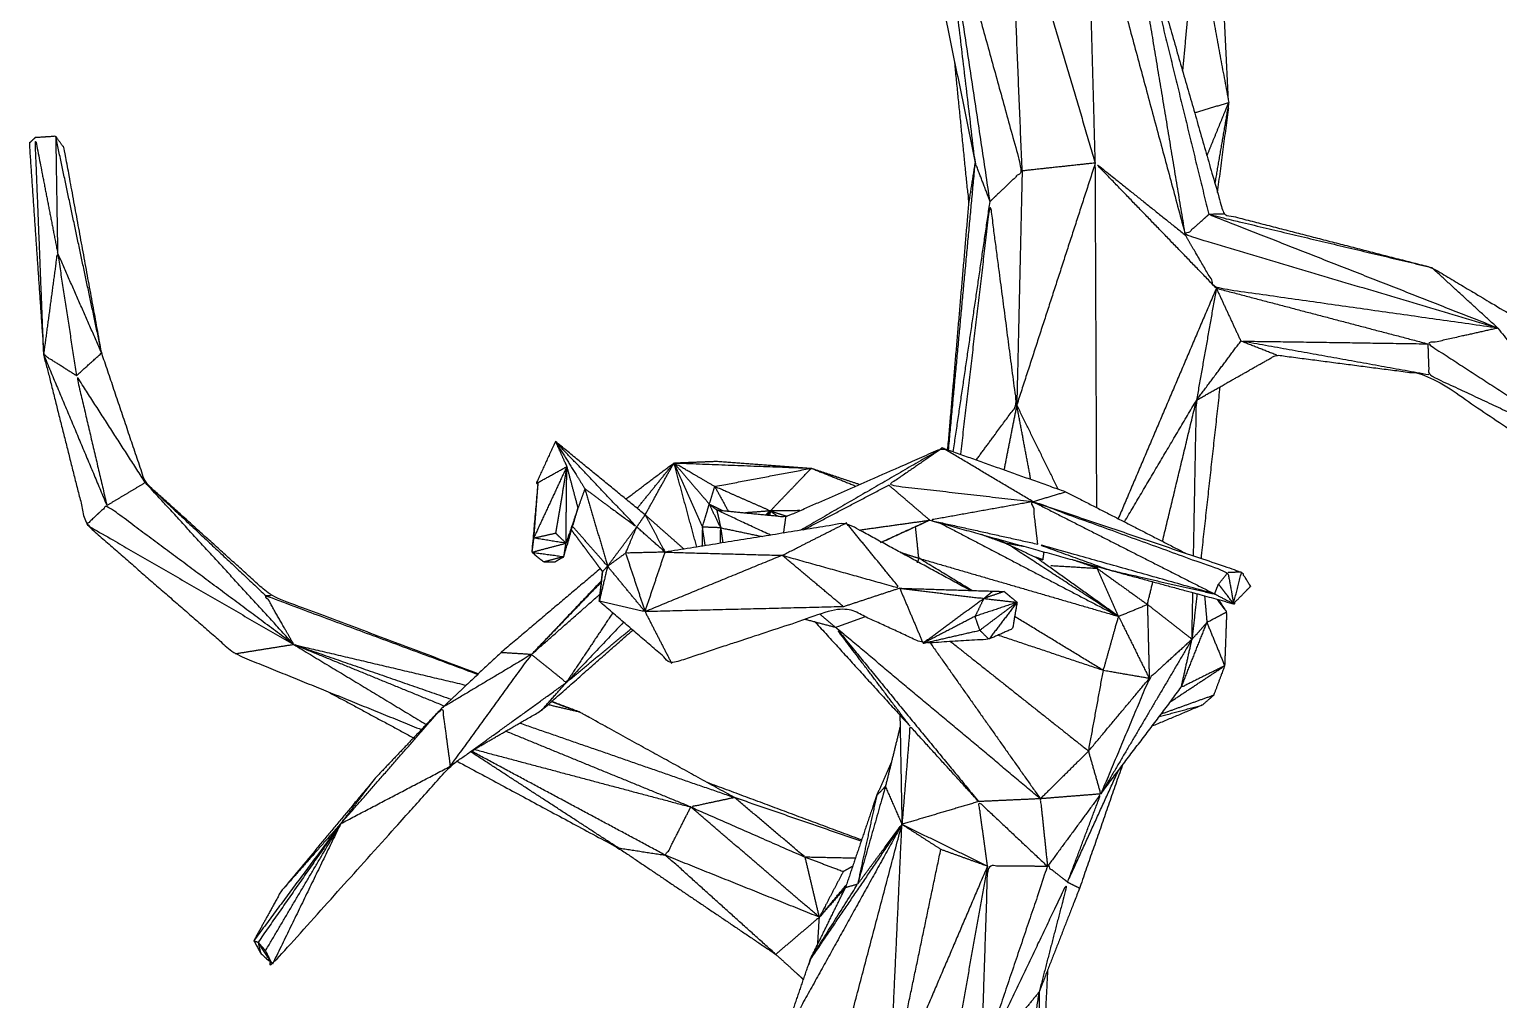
# Model space of a CAD drawing. Header units: centimetres. Extents: x 7653 to 15270, y 5751 to 14937.
# Drawn here: x 9493.7 to 9808, y 13165.6 to 13373.2 of the extents above; entities that cross this region are included whole.
import ezdxf

# ---------------------------------------------------------------- set-up
doc = ezdxf.new("R2010")
doc.units = ezdxf.units.CM
doc.layers.add('Make2D$Visible$Curves$Layer0', color=7, linetype='Continuous', true_color=0x000000)

msp = doc.modelspace()

# ---------------------------------------------------------------- linework, layer by layer
at = {"layer": 'Make2D$Visible$Curves$Layer0'}
for points, knots in [([(9575.9, 13582.54), (9590, 13571.02), (9604.1, 13559.5), (9609.34, 13547.85), (9614.57, 13536.21), (9618, 13528.96), (9621.43, 13521.71), (9631.02, 13513.87), (9640.61, 13506.03), (9661.78, 13457.28), (9682.95, 13408.52), (9689.5, 13376.58), (9696.05, 13344.64)], [0.044682, 0.044682, 0.044682, 1, 1, 2, 2, 3, 3, 4, 4, 5, 5, 6, 6, 6]), ([(9701.09, 13464.25), (9714.6, 13435.63), (9728.1, 13407.01), (9738.65, 13370.35), (9749.2, 13333.68), (9771.46, 13327.95), (9793.71, 13322.22), (9813.86, 13310.23), (9834.01, 13298.24), (9876.11, 13253.44), (9918.2, 13208.65)], [-0.996966, -0.996966, -0.996966, 0, 0, 1, 1, 2, 2, 3, 3, 3.998938, 3.998938, 3.998938]), ([(9706.08, 13342.89), (9704.79, 13374.27), (9703.5, 13405.64), (9696.14, 13405.6), (9688.79, 13405.55)], [0, 0, 0, 1, 1, 2, 2, 2]), ([(9721.73, 13344.59), (9720.87, 13375.83), (9720.01, 13407.08), (9730.51, 13368.12), (9741.01, 13329.15)], [0, 0, 0, 1, 1, 2, 2, 2]), ([(9741.01, 13329.15), (9734.56, 13368.08), (9728.1, 13407.01), (9737.05, 13370.29), (9746, 13333.57)], [0, 0, 0, 1, 1, 2, 2, 2]), ([(9699.22, 13336.36), (9702.65, 13339.63), (9706.08, 13342.89), (9697.43, 13374.22), (9688.79, 13405.55), (9694, 13370.96), (9699.22, 13336.36)], [0, 0, 0, 1, 1, 2, 2, 3, 3, 3]), ([(9699.22, 13336.36), (9697.63, 13340.5), (9696.05, 13344.64), (9692.42, 13375.1), (9688.79, 13405.55)], [0, 0, 0, 1, 1, 2, 2, 2]), ([(9740.43, 13364.16), (9741.89, 13379.56), (9743.34, 13394.96), (9739.03, 13389.51), (9734.71, 13384.06)], [0.241952, 0.241952, 0.241952, 1, 1, 1.923302, 1.923302, 1.923302]), ([(9690.17, 13283.24), (9692.43, 13309.58), (9694.69, 13335.92), (9693.18, 13350.97), (9691.67, 13366.02)], [1.27688, 1.27688, 1.27688, 2, 2, 2.503237, 2.503237, 2.503237]), ([(9745.62, 13346.14), (9747.95, 13351.83), (9750.27, 13357.53), (9748.79, 13348.91), (9747.3, 13340.29)], [2.08128, 2.08128, 2.08128, 3, 3, 3.967395, 3.967395, 3.967395]), ([(9747.88, 13338.28), (9749.06, 13347.22), (9750.24, 13356.15), (9750.25, 13356.84), (9750.27, 13357.53)], [0.173022, 0.173022, 0.173022, 1, 1, 2, 2, 2]), ([(9589.73, 13235.3), (9567.52, 13243.67), (9545.3, 13252.03), (9531.9, 13264.13), (9518.49, 13276.22), (9513.82, 13290.09), (9509.15, 13303.96), (9505.13, 13325.9), (9501.11, 13347.84), (9500.21, 13349.06), (9499.32, 13350.29), (9497.12, 13350.15), (9494.93, 13350.01), (9494.29, 13349.42), (9493.66, 13348.84), (9495.22, 13326.16), (9496.77, 13303.49), (9501.33, 13285.36), (9505.89, 13267.23), (9521.8, 13253.39), (9537.7, 13239.55), (9557.63, 13231.46), (9577.56, 13223.37)], [-3.67359, -3.67359, -3.67359, -3, -3, -2, -2, -1, -1, 0, 0, 1, 1, 2, 2, 3, 3, 4, 4, 5, 5, 6, 6, 6.821263, 6.821263, 6.821263]), ([(9496.77, 13303.49), (9495.85, 13326.75), (9494.93, 13350.01), (9497.32, 13337.7), (9499.72, 13325.39)], [0, 0, 0, 1, 1, 2, 2, 2]), ([(9747.62, 13317.8), (9734.67, 13331.19), (9721.73, 13344.59), (9731.37, 13336.87), (9741.01, 13329.15)], [0, 0, 0, 1, 1, 2, 2, 2]), ([(9696.26, 13281.07), (9700.59, 13286.95), (9704.93, 13292.82), (9702.07, 13314.59), (9699.22, 13336.36), (9696.04, 13309.32), (9692.87, 13282.28)], [-0.673896, -0.673896, -0.673896, 0, 0, 1, 1, 1.88693, 1.88693, 1.88693]), ([(9807.84, 13309.27), (9774.42, 13319.21), (9741.01, 13329.15), (9743.5, 13331.36), (9746, 13333.57)], [0, 0, 0, 1, 1, 2, 2, 2]), ([(9807.84, 13309.27), (9776.92, 13321.42), (9746, 13333.57), (9769.86, 13327.9), (9793.71, 13322.22)], [0, 0, 0, 1, 1, 2, 2, 2]), ([(9807.84, 13309.27), (9777.73, 13313.53), (9747.62, 13317.8), (9744.31, 13323.47), (9741.01, 13329.15)], [0, 0, 0, 1, 1, 2, 2, 2]), ([(9496.77, 13303.49), (9498.25, 13314.44), (9499.72, 13325.39), (9501.74, 13312.24), (9503.76, 13299.09)], [0, 0, 0, 1, 1, 2, 2, 2]), ([(9807.84, 13309.27), (9800.35, 13307.59), (9792.87, 13305.91), (9811, 13294.16), (9829.12, 13282.42)], [0, 0, 0, 1, 1, 2, 2, 2]), ([(9742.74, 13260.55), (9743.06, 13277.19), (9743.37, 13293.84), (9748.11, 13300.16), (9752.86, 13306.49)], [0.348906, 0.348906, 0.348906, 1, 1, 2, 2, 2]), ([(9760.44, 13303.52), (9760.44, 13303.52), (9760.43, 13303.52), (9756.64, 13305), (9752.86, 13306.49)], [0.999854, 0.999854, 0.999854, 1, 1, 2, 2, 2]), ([(9793.09, 13299.26), (9772.97, 13302.88), (9752.86, 13306.49), (9772.86, 13306.2), (9792.87, 13305.91)], [0, 0, 0, 1, 1, 2, 2, 2]), ([(9792.87, 13305.91), (9792.98, 13302.59), (9793.09, 13299.26), (9811.11, 13290.84), (9829.12, 13282.42)], [0, 0, 0, 1, 1, 2, 2, 2]), ([(9503.76, 13299.09), (9500.27, 13301.29), (9496.77, 13303.49), (9503.52, 13287.4), (9510.27, 13271.31)], [0, 0, 0, 1, 1, 2, 2, 2]), ([(9743.37, 13293.84), (9751.9, 13298.68), (9760.43, 13303.52), (9776.76, 13301.39), (9793.09, 13299.26), (9811.23, 13287.02), (9829.36, 13274.78), (9871.43, 13234.89), (9913.5, 13195), (9933.02, 13184.13), (9952.55, 13173.27), (9984.45, 13169.85), (10016.34, 13166.42), (10029.39, 13167.76), (10042.44, 13169.09)], [-1, -1, -1, 0, 0, 1, 1, 2, 2, 3, 3, 4, 4, 5, 5, 6, 6, 6]), ([(9518.49, 13276.22), (9511.13, 13287.65), (9503.76, 13299.09), (9507.02, 13285.2), (9510.27, 13271.31)], [0, 0, 0, 1, 1, 2, 2, 2]), ([(9606.23, 13285.01), (9604.19, 13280.58), (9602.16, 13276.15), (9602.3, 13275.97), (9602.44, 13275.78)], [3, 3, 3, 4, 4, 4.019779, 4.019779, 4.019779]), ([(9606.23, 13285.01), (9614.92, 13275.87), (9623.62, 13266.72), (9618.07, 13270.81), (9612.53, 13274.91), (9609.38, 13279.96), (9606.23, 13285.01)], [0, 0, 0, 1, 1, 2, 2, 3, 3, 3]), ([(9606.23, 13285.01), (9607.44, 13282.33), (9608.66, 13279.65), (9609.85, 13275.19), (9611.04, 13270.73)], [0, 0, 0, 1, 1, 2, 2, 2]), ([(9640.74, 13270.35), (9648.14, 13269.62), (9655.54, 13268.9), (9672.3, 13276.27), (9689.06, 13283.63), (9702.22, 13278.94), (9715.39, 13274.25), (9728.2, 13267.69), (9741.01, 13261.13)], [0, 0, 0, 1, 1, 2, 2, 3, 3, 3.648133, 3.648133, 3.648133]), ([(9708.36, 13272.14), (9692.95, 13273.91), (9677.53, 13275.69), (9683.3, 13279.66), (9689.06, 13283.63), (9698.71, 13277.88), (9708.36, 13272.14)], [0, 0, 0, 1, 1, 2, 2, 3, 3, 3]), ([(9621.3, 13272.7), (9626.44, 13276.56), (9631.58, 13280.43), (9636.08, 13280.61), (9640.58, 13280.79)], [0.260937, 0.260937, 0.260937, 1, 1, 2, 2, 2]), ([(9631.58, 13280.43), (9634.63, 13273.57), (9637.67, 13266.7), (9638.41, 13269.16), (9639.15, 13271.62)], [0, 0, 0, 1, 1, 2, 2, 2]), ([(9640.32, 13275.38), (9635.95, 13277.91), (9631.58, 13280.43), (9646.28, 13279.86), (9660.98, 13279.29)], [0, 0, 0, 1, 1, 2, 2, 2]), ([(9608.49, 13263.25), (9608.58, 13271.45), (9608.66, 13279.65), (9607.47, 13272.53), (9606.27, 13265.41)], [0, 0, 0, 1, 1, 2, 2, 2]), ([(9652.2, 13270.15), (9646.26, 13272.76), (9640.32, 13275.38), (9650.65, 13277.34), (9660.98, 13279.29)], [0, 0, 0, 1, 1, 2, 2, 2]), ([(9652.2, 13270.15), (9656.59, 13274.72), (9660.98, 13279.29), (9665.74, 13277.38), (9670.5, 13275.47)], [0, 0, 0, 1, 1, 1.434777, 1.434777, 1.434777]), ([(9550.27, 13241.56), (9534.38, 13258.89), (9518.49, 13276.22), (9531.42, 13264.09), (9544.34, 13251.97)], [0, 0, 0, 1, 1, 2, 2, 2]), ([(9602.48, 13276.23), (9601.83, 13268.77), (9601.18, 13261.32), (9602.48, 13260.28), (9603.79, 13259.24), (9604.93, 13259.24), (9606.08, 13259.25), (9607.05, 13259.81), (9608.03, 13260.38), (9609.54, 13265.55), (9611.04, 13270.73)], [0, 0, 0, 1, 1, 2, 2, 3, 3, 4, 4, 5, 5, 5]), ([(9612.53, 13274.91), (9614.95, 13266.62), (9617.38, 13258.33), (9613.65, 13262.58), (9609.91, 13266.84)], [0, 0, 0, 1, 1, 1.572089, 1.572089, 1.572089]), ([(9550.27, 13241.56), (9528.08, 13254.39), (9505.89, 13267.23), (9508.08, 13269.27), (9510.27, 13271.31), (9530.27, 13256.44), (9550.27, 13241.56)], [0, 0, 0, 1, 1, 2, 2, 3, 3, 3]), ([(9652.24, 13264.97), (9646.49, 13267.66), (9640.74, 13270.35), (9639.95, 13270.98), (9639.15, 13271.62), (9640.58, 13270.92), (9642.02, 13270.22)], [0.182983, 0.182983, 0.182983, 1, 1, 2, 2, 2.655615, 2.655615, 2.655615]), ([(9708.36, 13272.14), (9697.33, 13270.16), (9686.3, 13268.18), (9697.86, 13265.62), (9709.42, 13263.05)], [0, 0, 0, 1, 1, 2, 2, 2]), ([(9709.42, 13263.05), (9708.89, 13267.59), (9708.36, 13272.14), (9729.24, 13264.55), (9750.12, 13256.96), (9750.71, 13253.64), (9751.3, 13250.31)], [0, 0, 0, 1, 1, 2, 2, 3, 3, 3]), ([(9708.36, 13272.14), (9730.7, 13264.61), (9753.03, 13257.08), (9753.98, 13255.54), (9754.93, 13254.01)], [-1, -1, -1, 0, 0, 1, 1, 1]), ([(9625.42, 13269.32), (9627.56, 13265.33), (9629.69, 13261.34), (9626.65, 13264.03), (9623.62, 13266.72)], [0, 0, 0, 1, 1, 2, 2, 2]), ([(9629.69, 13261.34), (9642.22, 13261), (9654.75, 13260.66), (9661.6, 13264.12), (9668.45, 13267.59), (9668.45, 13267.59), (9668.45, 13267.59)], [0, 0, 0, 1, 1, 2, 2, 2.000114, 2.000114, 2.000114]), ([(9640.74, 13270.35), (9641.17, 13268.45), (9641.59, 13266.55), (9646.02, 13265.62), (9650.45, 13264.69)], [0, 0, 0, 1, 1, 1.669877, 1.669877, 1.669877]), ([(9658.55, 13270.22), (9655.37, 13270.18), (9652.2, 13270.15), (9651.72, 13269.73), (9651.24, 13269.32)], [0.7929106, 0.7929106, 0.7929106, 1, 1, 1.1348348, 1.1348348, 1.1348348]), ([(9654.75, 13260.66), (9667.32, 13257.14), (9679.88, 13253.62), (9674.17, 13260.6), (9668.45, 13267.59)], [0, 0, 0, 1, 1, 2, 2, 2]), ([(9676.01, 13263.47), (9681.15, 13265.83), (9686.3, 13268.18), (9681.01, 13265.76), (9675.73, 13263.33)], [1.5949741, 1.5949741, 1.5949741, 2, 2, 2.3375594, 2.3375594, 2.3375594]), ([(9686.3, 13268.18), (9705.45, 13262.87), (9724.6, 13257.56), (9737.95, 13253.94), (9751.3, 13250.31), (9753.11, 13252.16), (9754.93, 13254.01)], [0, 0, 0, 1, 1, 2, 2, 3, 3, 3]), ([(9601.56, 13264.35), (9605.02, 13263.8), (9608.49, 13263.25), (9607.38, 13264.33), (9606.27, 13265.41), (9603.91, 13264.88), (9601.56, 13264.35)], [0, 0, 0, 1, 1, 2, 2, 3, 3, 3]), ([(9629.69, 13261.34), (9625.47, 13261.24), (9621.24, 13261.14), (9622.43, 13263.93), (9623.62, 13266.72)], [0, 0, 0, 1, 1, 2, 2, 2]), ([(9694.96, 13253.15), (9681.7, 13260.37), (9668.45, 13267.59), (9649.07, 13264.46), (9629.69, 13261.34)], [0.028511, 0.028511, 0.028511, 1, 1, 2, 2, 2]), ([(9695.32, 13253.14), (9689.64, 13256.59), (9683.97, 13260.04), (9683.62, 13263.42), (9683.27, 13266.79)], [0.7127288, 0.7127288, 0.7127288, 1, 1, 1.6444278, 1.6444278, 1.6444278]), ([(9726.7, 13247.6), (9714.87, 13255.29), (9703.05, 13262.99), (9700.18, 13264.06), (9697.31, 13265.13)], [0, 0, 0, 1, 1, 1.284318, 1.284318, 1.284318]), ([(9601.18, 13261.32), (9604.6, 13260.85), (9608.03, 13260.38), (9608.26, 13261.81), (9608.49, 13263.25)], [0, 0, 0, 1, 1, 2, 2, 2]), ([(9601.56, 13264.35), (9601.37, 13262.83), (9601.18, 13261.32), (9604.83, 13262.28), (9608.49, 13263.25)], [0, 0, 0, 1, 1, 2, 2, 2]), ([(9700.85, 13264.15), (9701.95, 13263.57), (9703.05, 13262.99), (9705.99, 13261.64), (9708.93, 13260.28)], [1.808788, 1.808788, 1.808788, 2, 2, 3, 3, 3]), ([(9747.25, 13252.39), (9728.34, 13257.72), (9709.42, 13263.05), (9717.01, 13260.31), (9724.6, 13257.56), (9735.93, 13254.97), (9747.25, 13252.39), (9749.28, 13251.35), (9751.3, 13250.31), (9749.69, 13252.42), (9748.09, 13254.52)], [0, 0, 0, 1, 1, 2, 2, 3, 3, 4, 4, 5, 5, 5]), ([(9621.24, 13261.14), (9623.32, 13254.87), (9625.4, 13248.61), (9628.25, 13243.05), (9631.11, 13237.5)], [0, 0, 0, 1, 1, 2, 2, 2]), ([(9722.24, 13258.21), (9722.17, 13258.05), (9722.1, 13257.89), (9722.2, 13258.05), (9722.29, 13258.2)], [0.994572, 0.994572, 0.994572, 1, 1, 1.00868784, 1.00868784, 1.00868784]), ([(9615.82, 13257.81), (9605.19, 13248.82), (9594.56, 13239.84), (9588.29, 13233.95), (9582.02, 13228.06), (9574.92, 13220.6), (9567.83, 13213.14), (9557.68, 13200.95), (9547.53, 13188.77), (9544.61, 13183.49), (9541.7, 13178.21), (9542.43, 13176.88), (9543.17, 13175.55), (9544.43, 13174.37), (9545.69, 13173.19), (9564.71, 13194.36), (9583.72, 13215.53), (9596.14, 13224.49), (9608.55, 13233.45)], [0.393999, 0.393999, 0.393999, 1, 1, 2, 2, 3, 3, 4, 4, 5, 5, 6, 6, 7, 7, 8, 8, 9, 9, 9]), ([(9616.29, 13257.22), (9615.94, 13254.03), (9615.6, 13250.83), (9615.95, 13254), (9616.3, 13257.17)], [1.666247, 1.666247, 1.666247, 2, 2, 3, 3, 3]), ([(9742.41, 13242.7), (9737.64, 13246.43), (9732.87, 13250.15), (9733.45, 13252.58), (9734.04, 13255)], [0, 0, 0, 1, 1, 1.1109, 1.1109, 1.1109]), ([(9747.25, 13252.39), (9747.67, 13253.46), (9748.09, 13254.52), (9749.1, 13255.74), (9750.12, 13256.96)], [0, 0, 0, 1, 1, 2, 2, 2]), ([(9751.3, 13250.31), (9752.16, 13253.69), (9753.03, 13257.08), (9751.58, 13257.02), (9750.12, 13256.96)], [0, 0, 0, 1, 1, 2, 2, 2]), ([(9550.27, 13241.56), (9547.31, 13246.77), (9544.34, 13251.97), (9566.98, 13243.58), (9589.62, 13235.2)], [0, 0, 0, 1, 1, 1.676704, 1.676704, 1.676704]), ([(9679.88, 13253.62), (9689.85, 13253.31), (9699.81, 13253), (9701.03, 13252.96), (9702.24, 13252.92), (9703.61, 13251.76), (9704.99, 13250.61), (9704.51, 13247.78), (9704.03, 13244.96), (9701.5, 13243.84), (9698.97, 13242.71), (9691.93, 13242.28), (9684.88, 13241.84), (9676.37, 13245.75), (9667.86, 13249.66), (9649.48, 13243.58), (9631.11, 13237.5), (9623.35, 13244.16), (9615.6, 13250.83)], [-2, -2, -2, -1, -1, 0, 0, 1, 1, 2, 2, 3, 3, 4, 4, 5, 5, 6, 6, 7, 7, 7]), ([(9679.88, 13253.62), (9688.88, 13252.52), (9697.88, 13251.42), (9691.38, 13246.63), (9684.88, 13241.84)], [0, 0, 0, 1, 1, 2, 2, 2]), ([(9704.99, 13250.61), (9701.98, 13246.66), (9698.97, 13242.71), (9698, 13243.67), (9697.03, 13244.63)], [0, 0, 0, 1, 1, 2, 2, 2]), ([(9748.11, 13251.18), (9748.96, 13249.85), (9749.82, 13248.52), (9749.61, 13242.77), (9749.4, 13237.02), (9748.22, 13233.87), (9747.04, 13230.72), (9745.85, 13229.68), (9744.66, 13228.64), (9739.25, 13226.37), (9733.84, 13224.09)], [1.613558, 1.613558, 1.613558, 2, 2, 3, 3, 4, 4, 5, 5, 5.729147, 5.729147, 5.729147]), ([(9620.82, 13246.34), (9614.69, 13239.9), (9608.55, 13233.45), (9604.82, 13236.45), (9601.09, 13239.44)], [2.465806, 2.465806, 2.465806, 3, 3, 4, 4, 4]), ([(9684.88, 13241.84), (9690.44, 13244.72), (9696, 13247.6), (9696.52, 13246.11), (9697.03, 13244.63), (9690.95, 13243.24), (9684.88, 13241.84)], [0, 0, 0, 1, 1, 2, 2, 3, 3, 3]), ([(9733.27, 13234.32), (9729.98, 13240.96), (9726.7, 13247.6), (9725.07, 13241.81), (9723.45, 13236.02), (9728.36, 13235.17), (9733.27, 13234.32)], [0, 0, 0, 1, 1, 2, 2, 3, 3, 3]), ([(9740.11, 13232.42), (9741.26, 13237.56), (9742.41, 13242.7), (9744.01, 13244.48), (9745.61, 13246.26)], [0, 0, 0, 1, 1, 2, 2, 2]), ([(9749.4, 13237.02), (9744.76, 13234.72), (9740.11, 13232.42), (9742.86, 13239.34), (9745.61, 13246.26)], [0, 0, 0, 1, 1, 2, 2, 2]), ([(9749.82, 13248.52), (9747.71, 13247.39), (9745.61, 13246.26), (9747.51, 13241.64), (9749.4, 13237.02)], [2, 2, 2, 3, 3, 3.999711, 3.999711, 3.999711]), ([(9588.05, 13218.67), (9595.64, 13223.06), (9603.23, 13227.46), (9613, 13236.07), (9622.77, 13244.67)], [-1.624939, -1.624939, -1.624939, -1, -1, -0.376825, -0.376825, -0.376825]), ([(9682.09, 13224.11), (9674.14, 13234.66), (9666.19, 13245.21), (9681.48, 13226.59), (9696.77, 13207.98)], [0, 0, 0, 1, 1, 2, 2, 2]), ([(9742.41, 13242.7), (9737.84, 13238.51), (9733.27, 13234.32), (9728.09, 13221.96), (9722.91, 13209.61)], [0, 0, 0, 1, 1, 2, 2, 2]), ([(9582.4, 13228.42), (9566.34, 13234.99), (9550.27, 13241.56), (9568.71, 13237.22), (9587.15, 13232.87)], [0.6215997, 0.6215997, 0.6215997, 1, 1, 1.6046407, 1.6046407, 1.6046407]), ([(9583.72, 13215.53), (9592.41, 13227.48), (9601.09, 13239.44), (9591.55, 13233.75), (9582.02, 13228.06)], [0, 0, 0, 1, 1, 2, 2, 2]), ([(9722.91, 13209.61), (9721.61, 13214.2), (9720.3, 13218.79), (9721.88, 13227.4), (9723.45, 13236.02)], [0, 0, 0, 1, 1, 2, 2, 2]), ([(9544.19, 13176.05), (9552.25, 13189.66), (9560.31, 13203.27), (9571.17, 13215.67), (9582.02, 13228.06), (9582.87, 13221.79), (9583.72, 13215.53)], [0, 0, 0, 1, 1, 2, 2, 3, 3, 3]), ([(9604.68, 13228.74), (9607.97, 13227.96), (9611.26, 13227.19), (9611.26, 13227.19), (9611.26, 13227.19)], [1.8922129, 1.8922129, 1.8922129, 2, 2, 2.0000311, 2.0000311, 2.0000311]), ([(9644.54, 13208.84), (9627.9, 13218.01), (9611.26, 13227.19), (9608.34, 13228.29), (9605.42, 13229.39)], [-5, -5, -5, -4, -4, -3.911478, -3.911478, -3.911478]), ([(9696.77, 13207.98), (9689.43, 13216.04), (9682.09, 13224.11), (9681.23, 13213.62), (9680.36, 13203.12)], [0, 0, 0, 1, 1, 2, 2, 2]), ([(9585.21, 13216.6), (9602.52, 13207.29), (9619.83, 13197.97), (9636.6, 13186.63), (9653.37, 13175.3), (9656.33, 13172.61), (9659.3, 13169.92)], [-0.425125, -0.425125, -0.425125, 0, 0, 1, 1, 1.650887, 1.650887, 1.650887]), ([(9678.09, 13216.34), (9676.52, 13212.82), (9674.95, 13209.3), (9671.61, 13199.43), (9668.27, 13189.56)], [0.779186, 0.779186, 0.779186, 1, 1, 2, 2, 2]), ([(9727.47, 13215.65), (9722.92, 13202.56), (9718.36, 13189.47), (9714.04, 13178.38), (9709.72, 13167.28)], [0.205135, 0.205135, 0.205135, 1, 1, 2, 2, 2]), ([(9674.95, 13209.3), (9675.89, 13210.24), (9676.82, 13211.18), (9673.84, 13200.73), (9670.86, 13190.28)], [0, 0, 0, 1, 1, 2, 2, 2]), ([(9644.54, 13208.84), (9652.1, 13202.46), (9659.65, 13196.08), (9647.41, 13201.45), (9635.18, 13206.83), (9639.86, 13207.83), (9644.54, 13208.84)], [0, 0, 0, 1, 1, 2, 2, 3, 3, 3]), ([(9722.91, 13209.61), (9716.44, 13209.09), (9709.98, 13208.58), (9710.74, 13201.35), (9711.5, 13194.11)], [0, 0, 0, 1, 1, 2, 2, 2]), ([(9715.8, 13190.74), (9719.35, 13200.17), (9722.91, 13209.61), (9717.2, 13201.86), (9711.5, 13194.11)], [0, 0, 0, 1, 1, 2, 2, 2]), ([(9653.37, 13175.3), (9641.65, 13185.85), (9629.92, 13196.41), (9632.55, 13201.62), (9635.18, 13206.83)], [0, 0, 0, 1, 1, 2, 2, 2]), ([(9698.67, 13194.19), (9697.72, 13201.08), (9696.77, 13207.98), (9704.13, 13201.05), (9711.5, 13194.11)], [0, 0, 0, 1, 1, 2, 2, 2]), ([(9680.36, 13203.12), (9672.77, 13174.31), (9665.17, 13145.49), (9660.07, 13151.39), (9654.97, 13157.29), (9667.67, 13180.21), (9680.36, 13203.12)], [0, 0, 0, 1, 1, 2, 2, 3, 3, 3]), ([(9670.86, 13190.28), (9675.61, 13196.7), (9680.36, 13203.12), (9670.58, 13188.73), (9660.81, 13174.33)], [0, 0, 0, 1, 1, 2, 2, 2]), ([(9680.36, 13203.12), (9684.52, 13200.45), (9688.68, 13197.78), (9693.67, 13195.98), (9698.67, 13194.19)], [0, 0, 0, 1, 1, 2, 2, 2]), ([(9659.65, 13196.08), (9663.73, 13194.56), (9667.81, 13193.04), (9665.25, 13188.14), (9662.7, 13183.24), (9665.59, 13186.72), (9668.48, 13190.19)], [0, 0, 0, 1, 1, 2, 2, 2.532871, 2.532871, 2.532871]), ([(9698.67, 13194.19), (9688.17, 13169.63), (9677.67, 13145.07), (9683.17, 13171.42), (9688.68, 13197.78)], [0, 0, 0, 1, 1, 2, 2, 2]), ([(9715.8, 13190.74), (9713.65, 13192.43), (9711.5, 13194.11), (9704.38, 13173.08), (9697.27, 13152.05)], [0, 0, 0, 1, 1, 2, 2, 2]), ([(9711.5, 13194.11), (9705.08, 13194.15), (9698.67, 13194.19), (9697.97, 13173.12), (9697.27, 13152.05)], [0, 0, 0, 1, 1, 2, 2, 2]), ([(9660.81, 13174.33), (9665.83, 13182.31), (9670.86, 13190.28), (9669.56, 13189.92), (9668.27, 13189.56), (9665.48, 13186.4), (9662.7, 13183.24)], [1, 1, 1, 2, 2, 3, 3, 4, 4, 4]), ([(9709.72, 13167.28), (9703.5, 13159.67), (9697.27, 13152.05), (9706.53, 13171.4), (9715.8, 13190.74), (9712.76, 13179.01), (9709.72, 13167.28), (9709.74, 13156.16), (9709.76, 13145.04)], [0, 0, 0, 1, 1, 2, 2, 3, 3, 3.755166, 3.755166, 3.755166]), ([(9541.7, 13178.21), (9542.16, 13178.05), (9542.62, 13177.89), (9542.89, 13176.72), (9543.17, 13175.55)], [2, 2, 2, 3, 3, 4, 4, 4]), ([(9542.62, 13177.89), (9544.16, 13175.54), (9545.69, 13173.19), (9544.94, 13174.62), (9544.19, 13176.05), (9543.4, 13176.97), (9542.62, 13177.89)], [0, 0, 0, 1, 1, 2, 2, 3, 3, 3]), ([(9654.97, 13157.29), (9657.89, 13165.81), (9660.81, 13174.33), (9660.59, 13173.67), (9660.37, 13173.02)], [0, 0, 0, 1, 1, 1.077824, 1.077824, 1.077824])]:
    msp.add_open_spline(points, degree=2, knots=knots, dxfattribs=at)
for points in [[(9703.5, 13405.64), (9712.61, 13375.11), (9721.73, 13344.59)], [(9743.34, 13394.96), (9746.81, 13376.25), (9750.27, 13357.53)], [(9748.97, 13381.8), (9749.55, 13370.06), (9750.13, 13358.32)], [(9742.97, 13355.36), (9746.62, 13356.44), (9750.27, 13357.53)], [(9750.19, 13357.05), (9750.19, 13356.99), (9750.2, 13356.93)], [(9499.32, 13350.29), (9499.52, 13337.84), (9499.72, 13325.39)], [(9509.15, 13303.96), (9504.23, 13327.12), (9499.32, 13350.29)], [(9690.32, 13283.19), (9693.19, 13313.91), (9696.05, 13344.64)], [(9694.69, 13335.92), (9695.37, 13340.28), (9696.05, 13344.64)], [(9721.73, 13344.59), (9713.33, 13318.7), (9704.93, 13292.82)], [(9721.73, 13344.59), (9713.91, 13343.74), (9706.08, 13342.89)], [(9722.05, 13270.84), (9721.89, 13307.71), (9721.73, 13344.59)], [(9706.08, 13342.89), (9705.5, 13317.86), (9704.93, 13292.82)], [(9691.34, 13282.82), (9695.28, 13309.59), (9699.22, 13336.36)], [(9749.2, 13333.68), (9747.6, 13333.63), (9746, 13333.57)], [(9509.15, 13303.96), (9504.43, 13314.67), (9499.72, 13325.39)], [(9807.84, 13309.27), (9800.78, 13315.74), (9793.71, 13322.22)], [(9747.62, 13317.8), (9737.12, 13293.15), (9726.62, 13268.5)], [(9747.62, 13317.8), (9745.5, 13305.82), (9743.37, 13293.84)], [(9747.62, 13317.8), (9770.24, 13311.85), (9792.87, 13305.91)], [(9747.62, 13317.8), (9750.24, 13312.14), (9752.86, 13306.49)], [(9807.84, 13309.27), (9818.48, 13295.84), (9829.12, 13282.42)], [(9503.76, 13299.09), (9506.45, 13301.53), (9509.15, 13303.96)], [(9748.38, 13296.68), (9746.35, 13278.35), (9744.32, 13260.01)], [(9704.93, 13292.82), (9703.56, 13285.89), (9702.19, 13278.95)], [(9713.78, 13274.82), (9709.35, 13283.82), (9704.93, 13292.82)], [(9707.92, 13276.91), (9706.42, 13284.87), (9704.93, 13292.82)], [(9727.97, 13267.81), (9735.67, 13280.83), (9743.37, 13293.84)], [(9736.11, 13263.64), (9739.74, 13278.74), (9743.37, 13293.84)], [(9625.42, 13269.32), (9615.82, 13277.17), (9606.23, 13285.01)], [(9689.06, 13283.63), (9673.87, 13274.82), (9658.68, 13266.02)], [(9623.72, 13270.71), (9627.65, 13275.57), (9631.58, 13280.43)], [(9625.42, 13269.32), (9628.5, 13274.88), (9631.58, 13280.43)], [(9631.58, 13280.43), (9635.37, 13276.02), (9639.15, 13271.62)], [(9636.47, 13262.43), (9634.02, 13271.43), (9631.58, 13280.43)], [(9640.58, 13280.79), (9650.78, 13280.04), (9660.98, 13279.29)], [(9608.66, 13279.65), (9605.11, 13272), (9601.56, 13264.35)], [(9602.48, 13276.23), (9605.57, 13277.94), (9608.66, 13279.65)], [(9660.98, 13279.29), (9666.14, 13277.56), (9671.31, 13275.83)], [(9518.49, 13276.22), (9514.38, 13273.76), (9510.27, 13271.31)], [(9602.48, 13276.23), (9602.02, 13270.29), (9601.56, 13264.35)], [(9612.53, 13274.91), (9611.79, 13272.82), (9611.04, 13270.73)], [(9639.15, 13271.62), (9639.74, 13273.5), (9640.32, 13275.38)], [(9640.32, 13275.38), (9641.76, 13272.75), (9643.19, 13270.11)], [(9659.27, 13266.11), (9668.4, 13270.9), (9677.53, 13275.69)], [(9686.3, 13268.18), (9681.91, 13271.94), (9677.53, 13275.69)], [(9708.36, 13272.14), (9711.87, 13273.19), (9715.38, 13274.25)], [(9611.04, 13270.73), (9609.77, 13266.99), (9608.49, 13263.25)], [(9610.96, 13270.97), (9611, 13270.85), (9611.04, 13270.73)], [(9641.59, 13266.55), (9640.37, 13269.08), (9639.15, 13271.62)], [(9708.36, 13272.14), (9727.81, 13262.26), (9747.25, 13252.39)], [(9708.36, 13272.14), (9708.61, 13272.04), (9708.85, 13271.95)], [(9623.62, 13266.72), (9624.52, 13268.02), (9625.42, 13269.32)], [(9625.42, 13269.32), (9629.58, 13265.66), (9633.74, 13261.99)], [(9652.2, 13270.15), (9649.55, 13269.95), (9646.91, 13269.75)], [(9651.72, 13269.28), (9651.96, 13269.71), (9652.2, 13270.15)], [(9652.2, 13270.15), (9652.13, 13269.69), (9652.07, 13269.24)], [(9652.2, 13270.15), (9652.96, 13269.61), (9653.73, 13269.08)], [(9652.2, 13270.15), (9653.99, 13269.58), (9655.78, 13269.01)], [(9655.05, 13265.43), (9655.3, 13267.16), (9655.54, 13268.9)], [(9671.24, 13266.07), (9678.77, 13267.13), (9686.3, 13268.18)], [(9688.52, 13267.57), (9707.61, 13257.58), (9726.7, 13247.6)], [(9609.68, 13266.05), (9612.98, 13261.62), (9616.29, 13257.19)], [(9616.3, 13257.17), (9612.99, 13261.61), (9609.68, 13266.04)], [(9617.38, 13258.33), (9620.5, 13262.52), (9623.62, 13266.72)], [(9637.67, 13266.7), (9637.62, 13264.66), (9637.58, 13262.61)], [(9638.28, 13262.72), (9637.98, 13264.71), (9637.67, 13266.7)], [(9641.59, 13266.55), (9639.63, 13266.62), (9637.67, 13266.7)], [(9641.51, 13263.24), (9641.55, 13264.9), (9641.59, 13266.55)], [(9641.59, 13266.55), (9641.82, 13264.94), (9642.04, 13263.33)], [(9649.06, 13264.45), (9649.06, 13264.46), (9649.06, 13264.46)], [(9625.4, 13248.61), (9627.54, 13254.97), (9629.69, 13261.34)], [(9629.9, 13261.34), (9629.89, 13261.35), (9629.89, 13261.37)], [(9647.24, 13264.17), (9647.25, 13264.19), (9647.27, 13264.21)], [(9679.96, 13261.32), (9681.97, 13260.68), (9683.97, 13260.04)], [(9702.39, 13263.33), (9704.36, 13262.98), (9706.34, 13262.62)], [(9710.7, 13261.42), (9710.59, 13260.56), (9710.48, 13259.7)], [(9608.03, 13260.38), (9605.91, 13259.81), (9603.79, 13259.24)], [(9617.38, 13258.33), (9616.49, 13254.58), (9615.6, 13250.83)], [(9617.38, 13258.33), (9616.84, 13257.75), (9616.3, 13257.17)], [(9617.38, 13258.33), (9619.31, 13259.73), (9621.24, 13261.14)], [(9625.4, 13248.61), (9621.39, 13253.47), (9617.38, 13258.33)], [(9654.75, 13260.66), (9640.07, 13254.64), (9625.4, 13248.61)], [(9667.86, 13249.66), (9661.3, 13255.16), (9654.75, 13260.66)], [(9683.97, 13260.04), (9683.79, 13259.54), (9683.6, 13259.04)], [(9683.97, 13260.04), (9705.34, 13253.82), (9726.7, 13247.6)], [(9726.7, 13247.6), (9717.82, 13253.94), (9708.93, 13260.28)], [(9708.93, 13260.28), (9709.7, 13259.99), (9710.47, 13259.7)], [(9710.48, 13259.7), (9709.72, 13259.98), (9708.97, 13260.26)], [(9712.24, 13258.47), (9717.17, 13258.18), (9722.1, 13257.89)], [(9722.1, 13257.89), (9719.5, 13258.79), (9716.9, 13259.7)], [(9722.1, 13257.89), (9722, 13258.1), (9721.9, 13258.31)], [(9722.1, 13257.89), (9722.1, 13258.07), (9722.1, 13258.25)], [(9744.36, 13260.35), (9744.38, 13260.17), (9744.39, 13259.99)], [(9616.07, 13255.22), (9608.58, 13247.33), (9601.09, 13239.44)], [(9616.29, 13257.22), (9616.28, 13257.21), (9616.27, 13257.2)], [(9616.28, 13257.16), (9616.29, 13257.16), (9616.3, 13257.17)], [(9722.1, 13257.89), (9727.49, 13254.02), (9732.87, 13250.15)], [(9726.7, 13247.6), (9724.4, 13252.75), (9722.1, 13257.89)], [(9545.3, 13252.03), (9544.82, 13252), (9544.34, 13251.97)], [(9616.04, 13254.95), (9608.57, 13247.2), (9601.09, 13239.44)], [(9601.09, 13239.44), (9608.43, 13245.9), (9615.76, 13252.35)], [(9679.88, 13253.62), (9673.87, 13251.64), (9667.86, 13249.66)], [(9679.88, 13253.62), (9682.38, 13247.73), (9684.88, 13241.84)], [(9697.88, 13251.42), (9698.84, 13252.21), (9699.81, 13253)], [(9702.24, 13252.92), (9700.06, 13252.17), (9697.88, 13251.42)], [(9742.41, 13242.7), (9742.5, 13247.69), (9742.6, 13252.67)], [(9743.48, 13252.44), (9742.95, 13247.57), (9742.41, 13242.7)], [(9745.1, 13251.99), (9745.36, 13249.13), (9745.61, 13246.26)], [(9747.25, 13252.39), (9747.27, 13252.42), (9747.29, 13252.45)], [(9747.28, 13252.46), (9747.29, 13252.45), (9747.29, 13252.45)], [(9625.4, 13248.61), (9620.5, 13249.72), (9615.6, 13250.83)], [(9667.86, 13249.66), (9646.63, 13249.13), (9625.4, 13248.61)], [(9697.88, 13251.42), (9696.94, 13249.51), (9696, 13247.6)], [(9704.99, 13250.61), (9700.49, 13249.1), (9696, 13247.6)], [(9704.99, 13250.61), (9701.01, 13247.62), (9697.03, 13244.63)], [(9697.88, 13251.42), (9701.43, 13251.01), (9704.99, 13250.61)], [(9726.7, 13247.6), (9729.79, 13248.88), (9732.87, 13250.15)], [(9732.87, 13250.15), (9733.07, 13242.24), (9733.27, 13234.32)], [(9747.72, 13251.28), (9748.77, 13249.9), (9749.82, 13248.52)], [(9618.49, 13248.35), (9613.52, 13240.9), (9608.55, 13233.45)], [(9666.19, 13245.21), (9662.92, 13246.07), (9659.64, 13246.94)], [(9661.83, 13246.36), (9671.96, 13235.23), (9682.09, 13224.11)], [(9662.89, 13248.01), (9664.54, 13246.61), (9666.19, 13245.21)], [(9672.49, 13247.53), (9669.34, 13246.37), (9666.19, 13245.21)], [(9723.45, 13236.02), (9713.96, 13241.79), (9704.47, 13247.57)], [(9608.55, 13233.45), (9615.48, 13239.21), (9622.42, 13244.97)], [(9709.98, 13208.58), (9688.08, 13226.89), (9666.19, 13245.21)], [(9723.45, 13236.02), (9712.18, 13239.8), (9700.91, 13243.57)], [(9742.41, 13242.7), (9732.66, 13226.15), (9722.91, 13209.61)], [(9742.41, 13242.7), (9742.47, 13243.33), (9742.53, 13243.96)], [(9550.27, 13241.56), (9543.99, 13240.56), (9537.7, 13239.55)], [(9550.27, 13241.56), (9567.11, 13235.72), (9583.95, 13229.87)], [(9550.27, 13241.56), (9564.43, 13233.01), (9578.59, 13224.46)], [(9601.09, 13239.44), (9597.83, 13239.64), (9594.56, 13239.84)], [(9686.41, 13241.94), (9698.19, 13225.26), (9709.98, 13208.58)], [(9690.78, 13242.21), (9705.54, 13230.5), (9720.3, 13218.79)], [(9737.77, 13229.31), (9743.58, 13233.16), (9749.4, 13237.02)], [(9603.23, 13227.46), (9605.89, 13230.45), (9608.55, 13233.45)], [(9720.3, 13218.79), (9726.79, 13226.56), (9733.27, 13234.32)], [(9557.48, 13231.52), (9566.68, 13226.57), (9575.89, 13221.61)], [(9722.91, 13209.61), (9731.51, 13221.01), (9740.11, 13232.42)], [(9747.04, 13230.72), (9741.41, 13228.7), (9735.78, 13226.67)], [(9605.39, 13229.36), (9608.32, 13228.28), (9611.26, 13227.19)], [(9735.4, 13226.17), (9740.03, 13227.4), (9744.66, 13228.64)], [(9598.61, 13224.78), (9621.58, 13216.81), (9644.54, 13208.84)], [(9679.97, 13224), (9678.4, 13217.59), (9676.82, 13211.18)], [(9679.92, 13226.49), (9680.14, 13214.81), (9680.36, 13203.12)], [(9635.18, 13206.83), (9615.38, 13214.93), (9595.58, 13223.03)], [(9619.83, 13197.97), (9603.94, 13208.31), (9588.06, 13218.66)], [(9629.92, 13196.41), (9609.08, 13207.59), (9588.23, 13218.77)], [(9588.88, 13219.14), (9612.03, 13212.98), (9635.18, 13206.83)], [(9720.3, 13218.79), (9715.14, 13213.68), (9709.98, 13208.58)], [(9560.31, 13203.27), (9572.02, 13209.4), (9583.72, 13215.53)], [(9716.2, 13191.63), (9721.41, 13203.07), (9726.61, 13214.51)], [(9560.31, 13203.27), (9564.07, 13208.21), (9567.83, 13213.14)], [(9671.72, 13199.76), (9655.22, 13205.9), (9638.73, 13212.05)], [(9676.82, 13211.18), (9678.59, 13207.15), (9680.36, 13203.12)], [(9671.63, 13199.49), (9658.09, 13204.16), (9644.54, 13208.84)], [(9674.95, 13209.3), (9672.91, 13199.79), (9670.86, 13190.28)], [(9696.77, 13207.98), (9688.57, 13205.55), (9680.36, 13203.12)], [(9709.98, 13208.58), (9703.38, 13208.28), (9696.77, 13207.98)], [(9662.7, 13183.24), (9648.94, 13195.03), (9635.18, 13206.83)], [(9560.31, 13203.27), (9551.01, 13190.74), (9541.7, 13178.21)], [(9560.31, 13203.27), (9551.47, 13190.58), (9542.62, 13177.89)], [(9560.31, 13203.27), (9553, 13188.23), (9545.69, 13173.19)], [(9560.31, 13203.27), (9553.92, 13196.02), (9547.53, 13188.77)], [(9677.67, 13145.07), (9679.01, 13174.1), (9680.36, 13203.12)], [(9680.36, 13203.12), (9689.51, 13198.65), (9698.67, 13194.19)], [(9629.92, 13196.41), (9624.88, 13197.19), (9619.83, 13197.97)], [(9662.7, 13183.24), (9646.31, 13189.83), (9629.92, 13196.41)], [(9662.7, 13183.24), (9661.17, 13189.66), (9659.65, 13196.08)], [(9670.4, 13195.85), (9665.02, 13195.96), (9659.65, 13196.08)], [(9667.81, 13193.04), (9668.82, 13193.61), (9669.83, 13194.18)], [(9698.67, 13194.19), (9694.14, 13169), (9689.61, 13143.82)], [(9660.81, 13174.33), (9664.54, 13181.95), (9668.27, 13189.56)], [(9715.8, 13190.74), (9717.08, 13190.11), (9718.36, 13189.47)], [(9662.7, 13183.24), (9658.03, 13179.27), (9653.37, 13175.3)], [(9662.35, 13177.48), (9662.53, 13180.36), (9662.7, 13183.24)], [(9711.52, 13171.88), (9710.83, 13158.45), (9710.14, 13145.02)], [(9706.53, 13145.17), (9708.13, 13156.23), (9709.72, 13167.28)]]:
    msp.add_open_spline(points, degree=2, dxfattribs=at)

doc.saveas('drawing.dxf')
